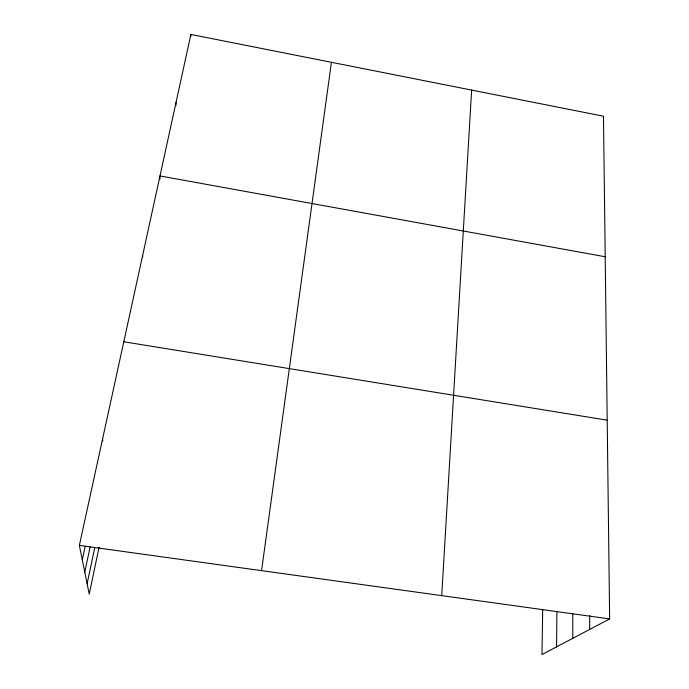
<?xml version="1.0" encoding="UTF-8"?>
<svg xmlns="http://www.w3.org/2000/svg" width="689" height="689" viewBox="0 0 689 689"><rect width="100%" height="100%" fill="white"/><g stroke="black" fill="none" stroke-linecap="round" stroke-linejoin="round"><path stroke-width="1.03" d="M572.74 638.35L572.817 613.658M556.557 646.876L556.91 611.427M542.691 609.799L541.976 654.55L609.644 618.92L603.478 116.208L190.87 34.45L79.356 545.387L89.234 594.159L99.07 547.238M159.917 179.106L159.986 175.936L605.209 256.756M175.884 105.624L176.014 102.497M190.75 36.56L190.87 34.45M441.727 595.632L471.638 90.087M261.57 570.656L331.418 62.303M87.124 583.729L94.686 547.927M84.764 572.094L90.113 547.057M82.284 559.847L85.221 546.248M79.356 545.387L609.644 618.92M123.796 341.77L607.207 420.178M102.609 438.85L102.807 440.9M589.655 615.458L589.706 629.419M142.64 255.43L142.64 257.54"/></g></svg>
